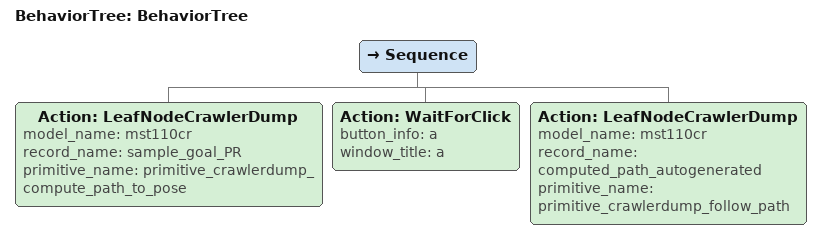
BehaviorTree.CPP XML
<?xml version="1.0"?>
<root main_tree_to_execute="BehaviorTree">
    <BehaviorTree ID="BehaviorTree">
        <Sequence>
            <Action  model_name="mst110cr" ID="LeafNodeCrawlerDump" record_name="sample_goal_PR" primitive_name="primitive_crawlerdump_compute_path_to_pose"/>
            <Action ID="WaitForClick" button_info="a" window_title="a"/>
            <Action  model_name="mst110cr" ID="LeafNodeCrawlerDump" record_name="computed_path_autogenerated" primitive_name="primitive_crawlerdump_follow_path"/>
        </Sequence>
    </BehaviorTree>
</root>
